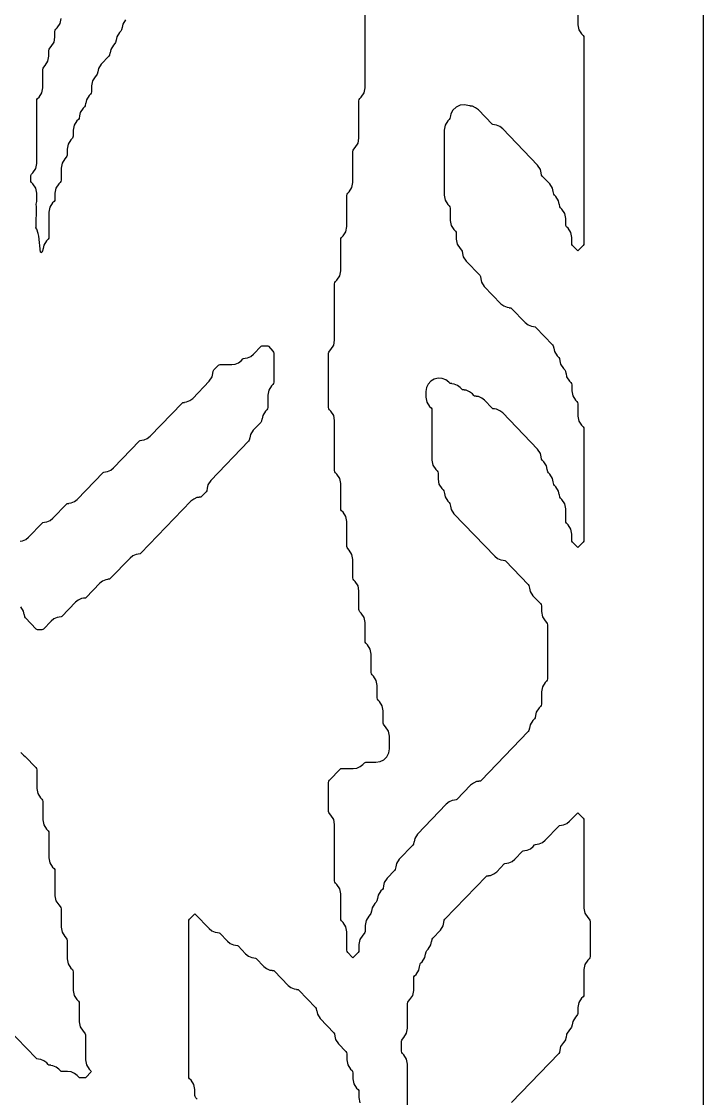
# Model space of a CAD drawing. Header units: millimetres. Extents: x 10 to 410, y 18 to 283.
# Drawn here: x 185.86 to 211.27, y 57.82 to 97.97 of the extents above; entities that cross this region are included whole.
import ezdxf

# ---------------------------------------------------------------- set-up
doc = ezdxf.new("R2010")
doc.units = ezdxf.units.MM
doc.layers.add('CUT', color=1, linetype='Continuous')

msp = doc.modelspace()

# ---------------------------------------------------------------- linework, layer by layer
at = {"layer": 'CUT'}
msp.add_lwpolyline([(190.134, 147), (190.134, 144), (169.134, 144), (169.134, 147), (161.134, 147), (161.134, 144), (148, 144), (148, 24), (161.134, 24), (161.134, 21), (169.134, 21), (169.134, 24), (190.134, 24), (190.134, 21), (198.134, 21), (198.134, 24), (211.2679, 24), (211.2679, 144), (198.134, 144), (198.134, 147)], close=True, dxfattribs=at)
for points in [[(206.5884, 98.7755), (206.5884, 97.8486), (206.6247, 97.6617), (206.7282, 97.5019), (206.7816, 97.4464), (206.8063, 97.4083), (206.8149, 97.3637), (206.8149, 89.6951), (206.8063, 89.6505), (206.7816, 89.6124), (206.6164, 89.4408), (206.5884, 89.4198), (206.5605, 89.4408), (206.3952, 89.6124), (206.3706, 89.6505), (206.3619, 89.6951), (206.3619, 89.9161), (206.3257, 90.103), (206.2221, 90.2629), (206.1687, 90.3183), (206.1441, 90.3564), (206.1354, 90.401), (206.1354, 90.622), (206.0991, 90.8089), (205.9956, 90.9687), (205.9422, 91.0242), (205.9175, 91.0623), (205.8998, 91.154), (205.8971, 91.1535), (205.8726, 91.2795), (205.7691, 91.4393), (205.7157, 91.4948), (205.691, 91.5329), (205.6732, 91.6246), (205.6706, 91.6241), (205.6461, 91.7501), (205.5426, 91.9099), (205.2627, 92.2007), (205.238, 92.2388), (205.2202, 92.3305), (205.2176, 92.33), (205.1931, 92.456), (205.0896, 92.6158), (203.7913, 93.9644), (203.6866, 94.0475), (203.5636, 94.0998), (203.4838, 94.1105), (203.4841, 94.1132), (203.4191, 94.1219), (203.394, 94.1418), (202.8853, 94.6703), (202.7806, 94.7533), (202.6576, 94.8057), (202.5778, 94.8164), (202.5781, 94.819), (202.4869, 94.8313), (202.3684, 94.8601), (202.2054, 94.8452), (202.056, 94.7785), (201.936, 94.6671), (201.8585, 94.5229), (201.846, 94.4472), (201.8409, 94.4482), (201.8231, 94.3564), (201.7984, 94.3183), (201.745, 94.2629), (201.6415, 94.103), (201.6052, 93.9161), (201.6052, 91.4957), (201.6415, 91.3087), (201.745, 91.1489), (201.7984, 91.0934), (201.8231, 91.0553), (201.8318, 91.0108), (201.8318, 90.5545), (201.868, 90.3676), (201.9715, 90.2077), (202.0249, 90.1523), (202.0496, 90.1142), (202.0583, 90.0696), (202.0583, 89.8486), (202.0945, 89.6617), (202.1981, 89.5019), (202.2515, 89.4464), (202.2761, 89.4083), (202.2939, 89.3166), (202.2966, 89.3171), (202.321, 89.1911), (202.4246, 89.0313), (202.931, 88.5052), (202.9557, 88.4671), (202.9734, 88.3754), (202.9761, 88.3759), (203.0006, 88.2499), (203.1041, 88.0901), (203.7228, 87.4474), (203.8276, 87.3643), (203.9506, 87.312), (204.0304, 87.3012), (204.03, 87.2986), (204.095, 87.2898), (204.1201, 87.2699), (204.6288, 86.7415), (204.7336, 86.6584), (204.8566, 86.6061), (204.9364, 86.5953), (204.936, 86.5927), (205.001, 86.584), (205.0261, 86.5641), (205.6491, 85.917), (205.6737, 85.8789), (205.6915, 85.7871), (205.6942, 85.7877), (205.7187, 85.6617), (205.8222, 85.5019), (205.8756, 85.4464), (205.9003, 85.4083), (205.9181, 85.3166), (205.9207, 85.3171), (205.9452, 85.1911), (206.0487, 85.0313), (206.1021, 84.9758), (206.1268, 84.9377), (206.1446, 84.846), (206.1472, 84.8465), (206.1717, 84.7205), (206.2752, 84.5607), (206.3286, 84.5052), (206.3533, 84.4671), (206.3619, 84.4225), (206.3619, 84.2016), (206.3982, 84.0146), (206.5017, 83.8548), (206.5551, 83.7993), (206.5798, 83.7612), (206.5884, 83.7167), (206.5884, 83.2604), (206.6247, 83.0734), (206.7282, 82.9136), (206.7816, 82.8581), (206.8063, 82.82), (206.8149, 82.7755), (206.8149, 78.6363), (206.8063, 78.5917), (206.7816, 78.5536), (206.6164, 78.382), (206.5884, 78.361), (206.5605, 78.382), (206.3952, 78.5536), (206.3706, 78.5917), (206.3619, 78.6363), (206.3619, 78.8573), (206.3257, 79.0442), (206.2221, 79.204), (206.1687, 79.2595), (206.1441, 79.2976), (206.1354, 79.3422), (206.1354, 79.7984), (206.0991, 79.9854), (205.9956, 80.1452), (205.9422, 80.2007), (205.9175, 80.2388), (205.8998, 80.3305), (205.8971, 80.33), (205.8726, 80.456), (205.7691, 80.6158), (205.7157, 80.6713), (205.691, 80.7094), (205.6732, 80.8011), (205.6706, 80.8006), (205.6461, 80.9266), (205.5426, 81.0864), (205.4892, 81.1419), (205.4645, 81.18), (205.4467, 81.2717), (205.4441, 81.2712), (205.4196, 81.3971), (205.3161, 81.557), (205.2627, 81.6124), (205.238, 81.6505), (205.2202, 81.7423), (205.2176, 81.7418), (205.1931, 81.8677), (205.0896, 82.0276), (203.7913, 83.3762), (203.6866, 83.4592), (203.5636, 83.5115), (203.4838, 83.5223), (203.4841, 83.5249), (203.4191, 83.5337), (203.394, 83.5536), (203.1118, 83.8468), (203.0071, 83.9298), (202.8841, 83.9821), (202.8043, 83.9929), (202.8046, 83.9955), (202.7396, 84.0043), (202.7145, 84.0242), (202.6588, 84.0821), (202.5541, 84.1651), (202.4311, 84.2174), (202.3513, 84.2282), (202.3516, 84.2308), (202.2866, 84.2396), (202.2615, 84.2595), (202.2058, 84.3174), (202.101, 84.4004), (201.978, 84.4527), (201.8982, 84.4635), (201.8986, 84.4661), (201.8336, 84.4749), (201.8085, 84.4948), (201.7859, 84.5182), (201.6687, 84.6084), (201.5303, 84.6604), (201.3826, 84.6696), (201.2388, 84.6352), (201.1113, 84.5602), (201.0113, 84.4512), (200.9476, 84.3177), (200.9257, 84.1714), (200.9257, 83.9663), (200.962, 83.7793), (201.0655, 83.6195), (201.1189, 83.564), (201.1436, 83.5259), (201.1522, 83.4814), (201.1522, 81.6133), (201.1885, 81.4264), (201.292, 81.2666), (201.3454, 81.2111), (201.3701, 81.173), (201.3787, 81.1284), (201.3787, 80.9074), (201.415, 80.7205), (201.5185, 80.5607), (201.5719, 80.5052), (201.5966, 80.4671), (201.6144, 80.3754), (201.6171, 80.3759), (201.6415, 80.2499), (201.745, 80.0901), (201.7984, 80.0346), (201.8231, 79.9965), (201.8409, 79.9048), (201.8436, 79.9053), (201.868, 79.7793), (201.9715, 79.6195), (203.4963, 78.0356), (203.6011, 77.9525), (203.7241, 77.9002), (203.8038, 77.8895), (203.8035, 77.8868), (203.8685, 77.8781), (203.8936, 77.8582), (204.743, 76.9758), (204.7677, 76.9377), (204.7855, 76.846), (204.7882, 76.8465), (204.8126, 76.7205), (204.9161, 76.5607), (205.1961, 76.2699), (205.2207, 76.2318), (205.2294, 76.1872), (205.2294, 75.9663), (205.2656, 75.7793), (205.3692, 75.6195), (205.4226, 75.564), (205.4472, 75.5259), (205.4559, 75.4814), (205.4559, 73.4598), (205.4472, 73.4152), (205.4226, 73.3772), (205.3692, 73.3217), (205.2656, 73.1619), (205.2294, 72.9749), (205.2294, 72.5186), (205.2207, 72.4741), (205.1961, 72.436), (205.1427, 72.3805), (205.0391, 72.2207), (205.0147, 72.0947), (205.012, 72.0952), (204.9942, 72.0035), (204.9695, 71.9654), (204.9161, 71.9099), (204.8126, 71.7501), (204.7882, 71.6241), (204.7855, 71.6246), (204.7677, 71.5329), (204.743, 71.4948), (202.9876, 69.6712), (202.9625, 69.6513), (202.8975, 69.6426), (202.8978, 69.64), (202.818, 69.6292), (202.695, 69.5769), (202.5903, 69.4938), (202.0815, 68.9654), (202.0564, 68.9455), (201.9914, 68.9367), (201.9918, 68.9341), (201.912, 68.9233), (201.789, 68.871), (201.6842, 68.7879), (200.6125, 67.6746), (200.509, 67.5148), (200.4845, 67.3888), (200.4819, 67.3893), (200.4641, 67.2976), (200.4394, 67.2595), (199.933, 66.7334), (199.8294, 66.5736), (199.805, 66.4476), (199.8023, 66.4482), (199.7845, 66.3564), (199.7599, 66.3183), (199.48, 66.0276), (199.3764, 65.8677), (199.352, 65.7418), (199.3493, 65.7423), (199.3315, 65.6505), (199.3068, 65.6124), (199.2534, 65.557), (199.1499, 65.3971), (199.1255, 65.2712), (199.1228, 65.2717), (199.105, 65.18), (199.0803, 65.1419), (199.0269, 65.0864), (198.9234, 64.9266), (198.899, 64.8006), (198.8963, 64.8011), (198.8785, 64.7094), (198.8538, 64.6713), (198.8004, 64.6158), (198.6969, 64.456), (198.6606, 64.269), (198.6606, 64.048), (198.652, 64.0035), (198.6273, 63.9654), (198.5739, 63.9099), (198.4704, 63.7501), (198.4341, 63.5631), (198.4341, 63.3422), (198.4255, 63.2976), (198.4008, 63.2595), (198.2356, 63.0879), (198.2076, 63.0669), (198.1797, 63.0879), (198.0144, 63.2595), (197.9898, 63.2976), (197.9811, 63.3422), (197.9811, 64.0337), (197.9449, 64.2207), (197.8413, 64.3805), (197.7879, 64.436), (197.7633, 64.4741), (197.7546, 64.5186), (197.7546, 65.4455), (197.7184, 65.6324), (197.6148, 65.7923), (197.5614, 65.8477), (197.5367, 65.8858), (197.5281, 65.9304), (197.5281, 68.0337), (197.4918, 68.2207), (197.3883, 68.3805), (197.3349, 68.436), (197.3102, 68.4741), (197.3016, 68.5186), (197.3016, 69.599), (197.3102, 69.6436), (197.3349, 69.6817), (197.7313, 70.0935), (197.7564, 70.1134), (197.7882, 70.1176), (198.2214, 70.1176), (198.3539, 70.1355), (198.4769, 70.1878), (198.5817, 70.2709), (198.6374, 70.3288), (198.6625, 70.3487), (198.6942, 70.3529), (199.0667, 70.3529), (199.2212, 70.3774), (199.3606, 70.4484), (199.4712, 70.559), (199.5422, 70.6984), (199.5667, 70.8529), (199.5667, 71.3279), (199.5304, 71.5148), (199.4269, 71.6746), (199.3735, 71.7301), (199.3488, 71.7682), (199.3402, 71.8128), (199.3402, 72.269), (199.3039, 72.456), (199.2004, 72.6158), (199.147, 72.6713), (199.1223, 72.7094), (199.1137, 72.7539), (199.1137, 73.2102), (199.0774, 73.3971), (198.9739, 73.557), (198.9205, 73.6124), (198.8958, 73.6505), (198.8872, 73.6951), (198.8872, 74.3867), (198.8509, 74.5736), (198.7474, 74.7334), (198.694, 74.7889), (198.6693, 74.827), (198.6606, 74.8716), (198.6606, 75.5631), (198.6244, 75.7501), (198.5209, 75.9099), (198.4675, 75.9654), (198.4428, 76.0035), (198.4341, 76.048), (198.4341, 76.7396), (198.3979, 76.9266), (198.2944, 77.0864), (198.241, 77.1419), (198.2163, 77.18), (198.2076, 77.2245), (198.2076, 77.9161), (198.1714, 78.103), (198.0678, 78.2629), (198.0144, 78.3183), (197.9898, 78.3564), (197.9811, 78.401), (197.9811, 79.3279), (197.9449, 79.5148), (197.8413, 79.6746), (197.7879, 79.7301), (197.7633, 79.7682), (197.7546, 79.8128), (197.7546, 80.7396), (197.7184, 80.9266), (197.6148, 81.0864), (197.5614, 81.1419), (197.5367, 81.18), (197.5281, 81.2245), (197.5281, 83.0926), (197.4918, 83.2795), (197.3883, 83.4393), (197.3349, 83.4948), (197.3102, 83.5329), (197.3016, 83.5775), (197.3016, 85.599), (197.3102, 85.6436), (197.3349, 85.6817), (197.3883, 85.7371), (197.4918, 85.897), (197.5281, 86.0839), (197.5281, 88.1872), (197.5367, 88.2318), (197.5614, 88.2699), (197.6148, 88.3254), (197.7184, 88.4852), (197.7546, 88.6721), (197.7546, 89.8343), (197.7633, 89.8789), (197.7879, 89.917), (197.8413, 89.9724), (197.9449, 90.1323), (197.9811, 90.3192), (197.9811, 91.4814), (197.9898, 91.5259), (198.0144, 91.564), (198.0678, 91.6195), (198.1714, 91.7793), (198.2076, 91.9663), (198.2076, 93.1284), (198.2163, 93.173), (198.241, 93.2111), (198.2944, 93.2666), (198.3979, 93.4264), (198.4341, 93.6133), (198.4341, 95.0108), (198.4428, 95.0553), (198.4675, 95.0934), (198.5209, 95.1489), (198.6244, 95.3087), (198.6606, 95.4957), (198.6606, 99.5631)], [(189.7401, 98.0276), (189.6366, 97.8677), (189.6121, 97.7418), (189.6095, 97.7423), (189.5917, 97.6505), (189.567, 97.6124), (189.5136, 97.557), (189.4101, 97.3971), (189.3856, 97.2712), (189.383, 97.2717), (189.3652, 97.18), (189.3405, 97.1419), (189.2871, 97.0864), (189.1836, 96.9266), (189.1591, 96.8006), (189.1565, 96.8011), (189.1387, 96.7094), (189.114, 96.6713), (188.8341, 96.3805), (188.7306, 96.2207), (188.7061, 96.0947), (188.7034, 96.0952), (188.6857, 96.0035), (188.661, 95.9654), (188.6076, 95.9099), (188.504, 95.7501), (188.4678, 95.5631), (188.4678, 95.3422), (188.4591, 95.2976), (188.4345, 95.2595), (188.3811, 95.204), (188.2775, 95.0442), (188.2531, 94.9182), (188.2504, 94.9187), (188.2326, 94.827), (188.208, 94.7889), (188.1546, 94.7334), (188.051, 94.5736), (188.0266, 94.4476), (188.0239, 94.4482), (188.0061, 94.3564), (187.9814, 94.3183), (187.928, 94.2629), (187.8245, 94.103), (187.7883, 93.9161), (187.7883, 93.6951), (187.7796, 93.6505), (187.7549, 93.6124), (187.7015, 93.557), (187.598, 93.3971), (187.5618, 93.2102), (187.5618, 92.9892), (187.5531, 92.9447), (187.5284, 92.9066), (187.475, 92.8511), (187.3715, 92.6913), (187.3352, 92.5043), (187.3352, 92.048), (187.3266, 92.0035), (187.3019, 91.9654), (187.2485, 91.9099), (187.145, 91.7501), (187.1087, 91.5631), (187.1087, 91.3422), (187.1001, 91.2976), (187.0754, 91.2595), (187.022, 91.204), (186.9185, 91.0442), (186.8822, 90.8573), (186.8822, 89.9304), (186.8736, 89.8858), (186.8489, 89.8477), (186.7955, 89.7923), (186.692, 89.6324), (186.6675, 89.5065), (186.6649, 89.507), (186.6471, 89.4152), (186.6224, 89.3772), (186.6069, 89.3611), (186.5826, 89.3428), (186.5741, 89.3721), (186.5029, 89.969), (186.4818, 90.0647), (186.4311, 90.2201), (186.3981, 90.279), (186.4028, 90.3096), (186.42, 91.0606), (186.4094, 91.1582), (186.4292, 91.2604), (186.4292, 91.5631), (186.393, 91.7501), (186.2894, 91.9099), (186.236, 91.9654), (186.2113, 92.0035), (186.2027, 92.048), (186.2027, 92.1872), (186.2113, 92.2318), (186.236, 92.2699), (186.2894, 92.3254), (186.393, 92.4852), (186.4292, 92.6721), (186.4292, 95.0108), (186.4379, 95.0553), (186.4625, 95.0934), (186.5159, 95.1489), (186.6195, 95.3087), (186.6557, 95.4957), (186.6557, 96.1872), (186.6644, 96.2318), (186.689, 96.2699), (186.7424, 96.3254), (186.846, 96.4852), (186.8822, 96.6721), (186.8822, 96.8931), (186.8909, 96.9377), (186.9156, 96.9758), (186.969, 97.0313), (187.0725, 97.1911), (187.1087, 97.378), (187.1087, 97.599), (187.1174, 97.6436), (187.1421, 97.6817), (187.1955, 97.7371), (187.299, 97.897), (187.3352, 98.0839)], [(185.8162, 78.5953), (185.896, 78.6061), (186.019, 78.6584), (186.1237, 78.7415), (186.6324, 79.2699), (186.6575, 79.2898), (186.7226, 79.2986), (186.7222, 79.3012), (186.802, 79.312), (186.925, 79.3643), (187.0297, 79.4474), (187.5385, 79.9758), (187.5636, 79.9957), (187.6286, 80.0045), (187.6282, 80.0071), (187.708, 80.0179), (187.831, 80.0702), (187.9358, 80.1532), (188.8975, 81.1523), (188.9226, 81.1722), (188.9876, 81.181), (188.9873, 81.1836), (189.0671, 81.1943), (189.1901, 81.2467), (189.2948, 81.3297), (190.2566, 82.3288), (190.2817, 82.3487), (190.3467, 82.3574), (190.3463, 82.36), (190.4261, 82.3708), (190.5491, 82.4231), (190.6539, 82.5062), (191.8421, 83.7405), (191.8672, 83.7604), (191.9322, 83.7692), (191.9319, 83.7718), (192.0117, 83.7826), (192.1347, 83.8349), (192.2394, 83.9179), (192.8582, 84.5607), (192.9617, 84.7205), (192.9861, 84.8465), (192.9888, 84.846), (193.0066, 84.9377), (193.0313, 84.9758), (193.2012, 85.1523), (193.2263, 85.1722), (193.258, 85.1765), (193.6913, 85.1765), (193.8237, 85.1943), (193.9467, 85.2467), (194.0515, 85.3297), (194.1072, 85.3876), (194.1323, 85.4075), (194.1973, 85.4163), (194.197, 85.4189), (194.2768, 85.4296), (194.3998, 85.482), (194.5045, 85.565), (194.7867, 85.8582), (194.8118, 85.8781), (194.8436, 85.8824), (195.0029, 85.8824), (195.0347, 85.8781), (195.0598, 85.8582), (195.2297, 85.6817), (195.2544, 85.6436), (195.263, 85.599), (195.263, 84.5186), (195.2544, 84.4741), (195.2297, 84.436), (195.1763, 84.3805), (195.0728, 84.2207), (195.0365, 84.0337), (195.0365, 83.5775), (195.0279, 83.5329), (195.0032, 83.4948), (194.9498, 83.4393), (194.8463, 83.2795), (194.8218, 83.1535), (194.8192, 83.154), (194.8014, 83.0623), (194.7767, 83.0242), (194.4968, 82.7334), (194.3933, 82.5736), (194.3688, 82.4476), (194.3661, 82.4482), (194.3484, 82.3564), (194.3237, 82.3183), (192.9112, 80.8511), (192.8077, 80.6913), (192.7833, 80.5653), (192.7806, 80.5658), (192.7628, 80.4741), (192.7381, 80.436), (192.5682, 80.2595), (192.5431, 80.2396), (192.4781, 80.2308), (192.4784, 80.2282), (192.3987, 80.2174), (192.2757, 80.1651), (192.1709, 80.0821), (190.3031, 78.1418), (190.278, 78.1219), (190.213, 78.1132), (190.2134, 78.1105), (190.1336, 78.0998), (190.0106, 78.0475), (189.9058, 77.9644), (189.1706, 77.2007), (189.1455, 77.1808), (189.0805, 77.172), (189.0808, 77.1694), (189.001, 77.1586), (188.878, 77.1063), (188.7733, 77.0232), (188.2646, 76.4948), (188.2395, 76.4749), (188.1744, 76.4661), (188.1748, 76.4635), (188.095, 76.4527), (187.972, 76.4004), (187.8673, 76.3174), (187.3585, 75.7889), (187.3334, 75.769), (187.2684, 75.7602), (187.2688, 75.7576), (187.189, 75.7468), (187.066, 75.6945), (186.9612, 75.6115), (186.679, 75.3183), (186.6539, 75.2984), (186.6222, 75.2941), (186.4628, 75.2941), (186.431, 75.2984), (186.4059, 75.3183), (186.0095, 75.7301), (185.9848, 75.7682), (185.967, 75.8599), (185.9644, 75.8594), (185.9399, 75.9854), (185.8364, 76.1452)], [(185.8371, 70.7213), (185.9391, 70.612), (185.9995, 70.5641), (186.3959, 70.1523), (186.4206, 70.1142), (186.4292, 70.0696), (186.4292, 69.378), (186.4655, 69.1911), (186.569, 69.0313), (186.6224, 68.9758), (186.6471, 68.9377), (186.6557, 68.8931), (186.6557, 68.2016), (186.692, 68.0146), (186.7955, 67.8548), (186.8489, 67.7993), (186.8736, 67.7612), (186.8822, 67.7167), (186.8822, 66.7898), (186.9185, 66.6029), (187.022, 66.443), (187.0754, 66.3876), (187.1001, 66.3495), (187.1087, 66.3049), (187.1087, 65.378), (187.145, 65.1911), (187.2485, 65.0313), (187.3019, 64.9758), (187.3266, 64.9377), (187.3352, 64.8931), (187.3352, 64.2016), (187.3715, 64.0146), (187.475, 63.8548), (187.5284, 63.7993), (187.5531, 63.7612), (187.5618, 63.7167), (187.5618, 63.0251), (187.598, 62.8381), (187.7015, 62.6783), (187.7549, 62.6228), (187.7796, 62.5848), (187.7883, 62.5402), (187.7883, 61.8486), (187.8245, 61.6617), (187.928, 61.5019), (187.9814, 61.4464), (188.0061, 61.4083), (188.0148, 61.3637), (188.0148, 60.6721), (188.051, 60.4852), (188.1546, 60.3254), (188.208, 60.2699), (188.2326, 60.2318), (188.2413, 60.1872), (188.2413, 59.2604), (188.2775, 59.0734), (188.3811, 58.9136), (188.4412, 58.8512), (188.4606, 58.8235), (188.4412, 58.7959), (188.2646, 58.6124), (188.2395, 58.5925), (188.2077, 58.5882), (188.0483, 58.5882), (188.0166, 58.5925), (187.9915, 58.6124), (187.9358, 58.6703), (187.831, 58.7533), (187.708, 58.8057), (187.5756, 58.8235), (187.3688, 58.8235), (187.3371, 58.8278), (187.312, 58.8477), (187.2563, 58.9056), (187.1515, 58.9886), (187.0285, 59.041), (186.9487, 59.0517), (186.9491, 59.0543), (186.8841, 59.0631), (186.8589, 59.083), (186.8032, 59.1409), (186.6985, 59.2239), (186.5755, 59.2763), (186.4957, 59.287), (186.496, 59.2896), (186.431, 59.2984), (186.4059, 59.3183), (185.33, 60.436)], [(200.2462, 55.2604), (200.2462, 59.0926), (200.2099, 59.2795), (200.1064, 59.4393), (200.053, 59.4948), (200.0283, 59.5329), (200.0197, 59.5775), (200.0197, 59.952), (200.0283, 59.9965), (200.053, 60.0346), (200.1064, 60.0901), (200.2099, 60.2499), (200.2462, 60.4369), (200.2462, 61.3637), (200.2548, 61.4083), (200.2795, 61.4464), (200.3329, 61.5019), (200.4364, 61.6617), (200.4727, 61.8486), (200.4727, 62.3049), (200.4814, 62.3495), (200.506, 62.3876), (200.5594, 62.443), (200.663, 62.6029), (200.6874, 62.7288), (200.6901, 62.7283), (200.7079, 62.82), (200.7325, 62.8581), (200.7859, 62.9136), (200.8895, 63.0734), (200.9139, 63.1994), (200.9166, 63.1989), (200.9344, 63.2906), (200.959, 63.3287), (201.0124, 63.3842), (201.116, 63.544), (201.1404, 63.67), (201.1431, 63.6695), (201.1609, 63.7612), (201.1856, 63.7993), (201.4655, 64.0901), (201.569, 64.2499), (201.5934, 64.3759), (201.5961, 64.3754), (201.6139, 64.4671), (201.6386, 64.5052), (203.1675, 66.0935), (203.1926, 66.1134), (203.2576, 66.1221), (203.2573, 66.1248), (203.3371, 66.1355), (203.4601, 66.1878), (203.5648, 66.2709), (203.847, 66.5641), (203.8722, 66.584), (203.9372, 66.5927), (203.9368, 66.5953), (204.0166, 66.6061), (204.1396, 66.6584), (204.2444, 66.7415), (204.5266, 67.0346), (204.5517, 67.0545), (204.6167, 67.0633), (204.6163, 67.0659), (204.6961, 67.0767), (204.8191, 67.129), (204.9239, 67.2121), (204.9796, 67.2699), (205.0047, 67.2898), (205.0697, 67.2986), (205.0694, 67.3012), (205.1491, 67.312), (205.2721, 67.3643), (205.3769, 67.4474), (205.8856, 67.9758), (205.9107, 67.9957), (205.9757, 68.0045), (205.9754, 68.0071), (206.0552, 68.0179), (206.1782, 68.0702), (206.2829, 68.1532), (206.5605, 68.4415), (206.5884, 68.4625), (206.6164, 68.4415), (206.7816, 68.2699), (206.8063, 68.2318), (206.8149, 68.1872), (206.8149, 64.9074), (206.8512, 64.7205), (206.9547, 64.5607), (207.0081, 64.5052), (207.0328, 64.4671), (207.0414, 64.4225), (207.0414, 63.1069), (207.0328, 63.0623), (207.0081, 63.0242), (206.9547, 62.9687), (206.8512, 62.8089), (206.8149, 62.622), (206.8149, 61.6951), (206.8063, 61.6505), (206.7816, 61.6124), (206.7282, 61.557), (206.6247, 61.3971), (206.5884, 61.2102), (206.5884, 60.9892), (206.5798, 60.9447), (206.5551, 60.9066), (206.5017, 60.8511), (206.3982, 60.6913), (206.3737, 60.5653), (206.3711, 60.5658), (206.3533, 60.4741), (206.3286, 60.436), (206.2752, 60.3805), (206.1717, 60.2207), (206.1472, 60.0947), (206.1446, 60.0952), (206.1268, 60.0035), (206.1021, 59.9654), (206.0487, 59.9099), (205.9452, 59.7501), (205.9207, 59.6241), (205.9181, 59.6246), (205.9003, 59.5329), (205.8756, 59.4948), (204.1201, 57.6712)], [(192.4051, 57.7923), (192.3517, 57.8477), (192.3271, 57.8858), (192.3184, 57.9304), (192.3184, 58.1514), (192.2822, 58.3383), (192.1786, 58.4981), (192.1252, 58.5536), (192.1006, 58.5917), (192.0919, 58.6363), (192.0919, 64.4225), (192.1006, 64.4671), (192.1252, 64.5052), (192.2905, 64.6768), (192.3184, 64.6978), (192.3464, 64.6768), (192.8504, 64.1532), (192.9552, 64.0702), (193.0782, 64.0179), (193.158, 64.0071), (193.1576, 64.0045), (193.2226, 63.9957), (193.2477, 63.9758), (193.53, 63.6826), (193.6347, 63.5996), (193.7577, 63.5473), (193.8375, 63.5365), (193.8371, 63.5339), (193.9022, 63.5251), (193.9273, 63.5052), (194.2095, 63.2121), (194.3142, 63.129), (194.4372, 63.0767), (194.517, 63.0659), (194.5167, 63.0633), (194.5817, 63.0545), (194.6068, 63.0346), (194.889, 62.7415), (194.9937, 62.6584), (195.1167, 62.6061), (195.1965, 62.5953), (195.1962, 62.5927), (195.2612, 62.584), (195.2863, 62.5641), (195.795, 62.0356), (195.8998, 61.9525), (196.0228, 61.9002), (196.1026, 61.8895), (196.1022, 61.8868), (196.1672, 61.8781), (196.1923, 61.8582), (196.8153, 61.2111), (196.8399, 61.173), (196.8577, 61.0813), (196.8604, 61.0818), (196.8848, 60.9558), (196.9884, 60.796), (197.4948, 60.2699), (197.5195, 60.2318), (197.5373, 60.1401), (197.5399, 60.1406), (197.5644, 60.0146), (197.6679, 59.8548), (197.9478, 59.564), (197.9725, 59.5259), (197.9811, 59.4814), (197.9811, 59.2604), (198.0174, 59.0734), (198.1209, 58.9136), (198.1743, 58.8581), (198.199, 58.82), (198.2076, 58.7755), (198.2076, 58.5545), (198.2439, 58.3676), (198.3474, 58.2077), (198.4008, 58.1523), (198.4255, 58.1142), (198.4341, 58.0696), (198.4341, 57.8486), (198.4704, 57.6617)]]:
    msp.add_lwpolyline(points, dxfattribs=at)

doc.saveas('drawing.dxf')
